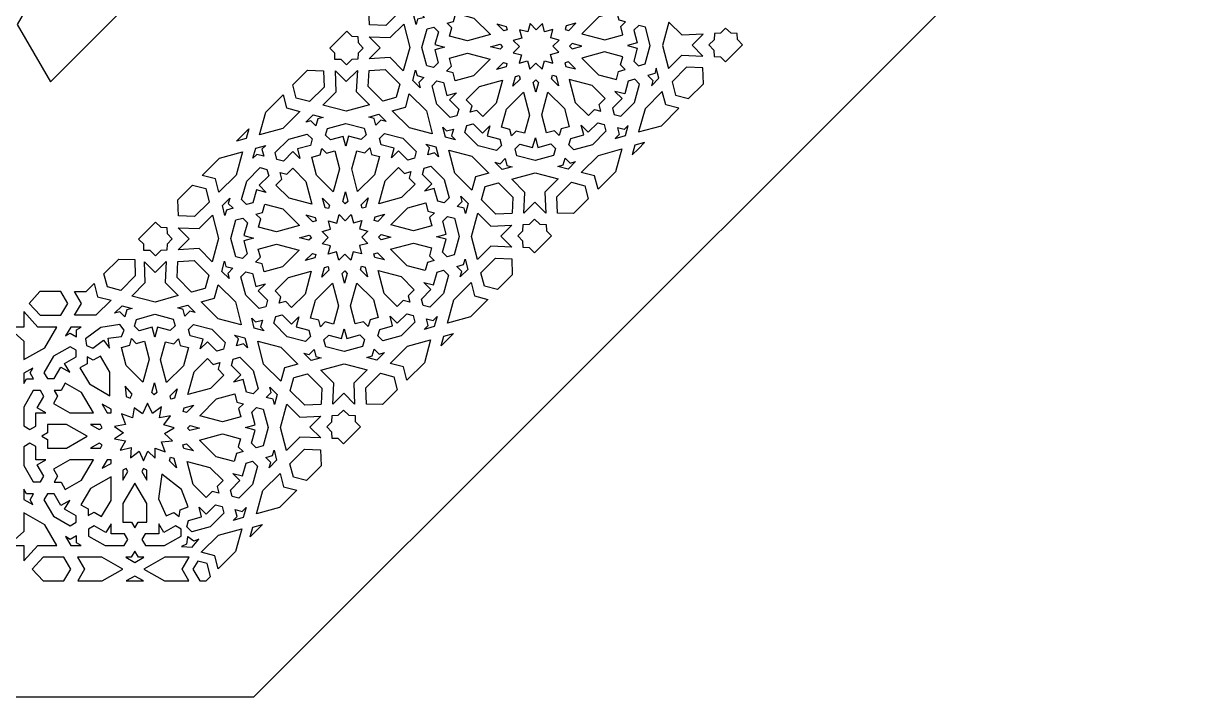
# Model space of a CAD drawing. Extents: x -912 to 550, y -550 to 550.
# Drawn here: x 148.1 to 550, y -550 to -317.3 of the extents above; entities that cross this region are included whole.
import ezdxf

# ---------------------------------------------------------------- set-up
doc = ezdxf.new("R2010")
doc.units = 0
doc.layers.add('LAYER_1', color=18, linetype='CONTINUOUS')

msp = doc.modelspace()

# ---------------------------------------------------------------- linework, layer by layer
at = {"layer": 'LAYER_1'}
for points in [[(227.82, -550), (550, -227.82), (550, 227.82), (227.82, 550), (-227.82, 550), (-550, 227.82), (-550, -227.82), (-227.82, -550)], [(146.03, -317.64), (157.48, -337.5), (209.67, -285.3), (164.69, -285.29)], [(267.69, -317.86), (267.48, -312.34), (272.58, -307.24), (277.13, -308.43), (278.33, -313.06), (273.32, -318.07)], [(284.29, -315.88), (283.79, -317.71), (282.88, -314.24), (285.45, -311.68), (284.95, -313.51), (286.66, -315.23)], [(354.51, -318.41), (356.17, -316.75), (353.92, -316.16), (353.19, -313.35), (346.92, -315.08), (341.1, -320.9), (348.97, -322.95), (355.24, -321.22)], [(301.6, -323.35), (295.36, -321.73), (296.13, -318.9), (294.5, -317.27), (296.76, -316.64), (297.53, -313.82), (303.78, -315.45), (309.5, -321.17)], [(330.99, -330.99), (331, -330.99), (330.25, -328.11), (333.15, -327.31), (331.05, -325.21), (333.18, -323.08), (330.3, -322.33), (331.1, -319.44), (328.21, -320.24), (327.46, -317.36), (325.33, -319.49), (323.23, -317.39), (322.43, -320.28), (319.55, -319.54), (319.54, -319.54), (319.54, -319.55), (320.28, -322.43), (317.39, -323.23), (319.49, -325.33), (317.36, -327.46), (320.24, -328.21), (319.44, -331.1), (322.33, -330.3), (323.08, -333.18), (325.21, -331.05), (327.31, -333.15), (328.11, -330.25), (330.99, -331)], [(335.67, -318.18), (335.34, -319.4), (336.55, -319.72), (339, -317.26)], [(379.12, -324.82), (382.94, -321), (375.7, -321.39), (371.15, -316.85), (368.93, -324.91), (371.02, -332.93), (375.64, -328.31), (382.88, -328.58)], [(261.59, -329.8), (259.81, -331.58), (257.94, -329.83), (255.8, -329.75), (255.72, -327.61), (253.97, -325.86), (259.85, -319.98), (261.6, -321.73), (263.74, -321.81), (263.82, -323.96), (265.57, -325.82), (263.79, -327.6), (263.68, -329.69)], [(274.84, -329.14), (267.59, -329.53), (271.41, -325.71), (267.66, -321.96), (274.9, -322.23), (279.52, -317.61), (281.61, -325.63), (279.39, -333.69)], [(287.49, -331.94), (285.84, -325.6), (287.6, -319.23), (289.94, -318.58), (291.55, -320.2), (290.32, -324.66), (293.68, -325.53), (290.31, -326.46), (291.47, -330.9), (289.82, -332.55)], [(314.08, -319.92), (311.67, -317.5), (314.98, -318.37), (315.3, -319.58)], [(364.7, -324.94), (363.05, -318.6), (360.71, -317.99), (359.07, -319.63), (360.23, -324.07), (356.85, -325), (360.21, -325.88), (358.98, -330.34), (360.6, -331.96), (362.94, -331.31)], [(394.82, -322.93), (394.74, -320.78), (392.59, -320.7), (390.73, -318.95), (388.95, -320.73), (386.86, -320.85), (386.74, -322.94), (384.97, -324.72), (386.71, -326.58), (386.8, -328.73), (388.94, -328.81), (390.69, -330.56), (396.57, -324.68)], [(309.49, -325.41), (312.82, -324.49), (313.7, -325.37), (312.8, -326.27)], [(337.73, -324.27), (336.84, -325.17), (337.72, -326.05), (341.05, -325.13)], [(297.34, -337.18), (296.61, -334.37), (294.36, -333.79), (296.03, -332.12), (295.3, -329.31), (301.57, -327.59), (309.44, -329.64), (303.62, -335.45)], [(353.78, -333.89), (356.04, -333.27), (354.4, -331.63), (355.18, -328.81), (348.94, -327.19), (341.03, -329.36), (346.76, -335.09), (353, -336.71)], [(242.42, -343.14), (241.23, -338.59), (246.33, -333.49), (251.85, -333.7), (252.06, -339.33), (247.05, -344.34)], [(272.28, -344.17), (267.26, -339.15), (267.56, -333.63), (267.61, -333.63), (267.62, -333.57), (273.14, -333.27), (278.16, -338.29), (276.9, -342.86), (276.86, -342.87), (276.84, -342.91)], [(282.7, -337), (283.66, -333.52), (284.13, -335.34), (286.49, -335.96), (284.75, -337.7), (285.22, -339.53)], [(311.54, -333.28), (313.99, -330.82), (315.2, -331.14), (314.87, -332.36)], [(336.46, -330.62), (335.24, -330.96), (335.56, -332.17), (338.87, -333.03)], [(366.75, -332.82), (366.24, -334.66), (363.87, -335.31), (365.59, -337.03), (365.09, -338.86), (367.65, -336.29)], [(382.85, -332.67), (377.22, -332.46), (372.21, -337.48), (373.41, -342.11), (377.95, -343.29), (383.06, -338.19)], [(259.62, -347.62), (251.6, -345.53), (256.22, -340.91), (255.95, -333.67), (259.7, -337.42), (263.52, -333.61), (263.13, -340.85), (267.68, -345.4)], [(295.58, -349.88), (290.96, -345.26), (289.31, -338.92), (291.03, -337.19), (293.25, -337.77), (294.41, -342.22), (297.78, -341.29), (295.3, -343.77), (298.53, -347), (297.92, -349.23)], [(304.77, -347.41), (302.51, -348.03), (303.13, -345.77), (301.09, -343.72), (305.7, -339.11), (313.61, -336.93), (311.43, -344.83), (306.81, -349.45)], [(318.18, -335.67), (319.4, -335.34), (319.72, -336.55), (317.26, -339)], [(324.27, -337.73), (325.17, -336.84), (326.05, -337.72), (325.13, -341.05)], [(330.62, -336.46), (330.96, -335.24), (332.17, -335.56), (333.03, -338.87)], [(347.65, -347.65), (347.66, -347.65), (347.08, -345.39), (349.16, -343.32), (344.61, -338.77), (336.74, -336.73), (336.73, -336.73), (336.73, -336.74), (338.77, -344.61), (343.32, -349.16), (345.39, -347.08), (347.65, -347.66)], [(361.01, -338.32), (359.32, -336.62), (357.08, -337.24), (355.86, -341.7), (352.5, -340.83), (354.94, -343.27), (351.65, -346.56), (352.23, -348.78), (354.56, -349.38), (359.26, -344.69)], [(318.41, -354.51), (316.75, -356.17), (316.16, -353.92), (313.35, -353.19), (315.08, -346.92), (320.9, -341.1), (322.95, -348.97), (321.22, -355.24)], [(333.89, -353.78), (333.27, -356.04), (331.63, -354.4), (328.81, -355.18), (327.19, -348.94), (329.36, -341.03), (335.09, -346.76), (336.71, -353)], [(370.04, -345.48), (368.84, -340.85), (362.91, -346.78), (360.69, -354.84), (368.59, -352.66), (374.59, -346.66)], [(229.69, -355.86), (231.87, -347.96), (237.87, -341.96), (239.05, -346.5), (243.68, -347.71), (237.75, -353.64)], [(281.5, -353.39), (275.59, -347.48), (280.16, -346.23), (280.17, -346.18), (280.22, -346.17), (281.47, -341.61), (287.37, -347.51), (289.42, -355.38), (289.35, -355.36), (289.36, -355.43)], [(247.5, -350.96), (245.67, -351.46), (248.23, -348.9), (251.7, -349.8), (249.87, -350.3), (249.22, -352.67)], [(271.69, -350.76), (269.94, -352.51), (269.33, -350.15), (267.51, -349.67), (270.99, -348.71), (273.51, -351.24)], [(260.45, -356.32), (259.52, -359.69), (258.65, -356.34), (254.19, -357.56), (252.57, -355.95), (253.21, -353.61), (259.59, -351.85), (265.93, -353.5), (266.54, -355.83), (264.89, -357.48)], [(293.92, -356.62), (293.02, -353.15), (294.34, -354.48), (296.71, -353.82), (296.06, -356.19), (297.39, -357.52)], [(305.27, -359.58), (300.66, -354.96), (301.3, -352.62), (303.53, -352), (306.77, -355.24), (309.25, -352.75), (308.32, -356.13), (312.76, -357.28), (313.34, -359.5), (311.62, -361.23)], [(338.32, -361.01), (336.62, -359.32), (337.24, -357.08), (341.7, -355.86), (340.83, -352.5), (343.27, -354.94), (346.56, -351.65), (348.78, -352.23), (349.38, -354.56), (344.69, -359.26)], [(356.1, -356.1), (357.07, -352.61), (355.72, -353.96), (353.36, -353.35), (353.36, -353.36), (353.35, -353.36), (353.96, -355.72), (352.61, -357.07)], [(221.79, -358.04), (226.04, -353.79), (225.12, -357.12)], [(241.26, -361.61), (237.97, -364.89), (235.75, -364.31), (235.14, -361.98), (239.83, -357.29), (246.21, -355.54), (247.9, -357.23), (247.29, -359.46), (242.83, -360.69), (243.7, -364.05)], [(280.99, -364.54), (277.76, -361.31), (275.28, -363.8), (276.2, -360.42), (271.76, -359.27), (271.18, -357.04), (272.91, -355.32), (279.25, -356.97), (283.87, -361.59), (283.22, -363.93)], [(324.94, -364.7), (318.6, -363.05), (317.99, -360.71), (319.63, -359.07), (324.07, -360.23), (325, -356.85), (325.88, -360.21), (330.34, -358.98), (331.96, -360.6), (331.31, -362.94)], [(228.82, -362.57), (227.47, -363.92), (228.43, -360.44), (231.92, -359.47), (230.57, -360.82), (231.18, -363.18)], [(249.44, -369.79), (247.81, -363.55), (250.63, -362.77), (251.26, -360.51), (252.89, -362.15), (255.71, -361.37), (257.34, -367.61), (255.16, -375.52)], [(261.58, -367.58), (263.3, -361.31), (266.11, -362.04), (267.78, -360.37), (268.36, -362.62), (271.17, -363.36), (269.44, -369.63), (263.62, -375.45)], [(290.18, -362.07), (287.81, -362.72), (288.47, -360.35), (287.14, -359.03), (290.61, -359.93), (291.51, -363.4)], [(297.15, -369.04), (295.1, -361.17), (295.18, -361.19), (295.16, -361.11), (303.03, -363.16), (308.93, -369.06), (304.37, -370.32), (304.36, -370.37), (304.31, -370.38), (303.05, -374.94)], [(345.48, -370.04), (340.85, -368.84), (346.78, -362.91), (354.84, -360.69), (352.66, -368.59), (346.66, -374.59)], [(360.62, -360.62), (362.76, -358.49), (359.42, -359.42), (358.49, -362.76)], [(214.5, -371.05), (209.96, -369.87), (215.95, -363.87), (223.86, -361.7), (221.64, -369.75), (215.71, -375.68)], [(313.54, -367.84), (311.01, -365.31), (312.84, -365.79), (314.58, -364.04), (315.2, -366.4), (317.02, -366.88)], [(332.82, -366.75), (334.66, -366.24), (335.31, -363.87), (337.03, -365.59), (338.86, -365.09), (336.29, -367.65)], [(228.69, -374.83), (227.46, -379.29), (225.23, -379.91), (223.53, -378.21), (225.29, -371.84), (229.98, -367.15), (232.31, -367.75), (232.89, -369.98), (229.6, -373.26), (232.05, -375.7)], [(239.93, -377.76), (235.39, -373.21), (237.47, -371.14), (236.88, -368.89), (239.13, -369.47), (241.21, -367.39), (245.75, -371.94), (247.8, -379.81)], [(270.92, -379.62), (273.09, -371.72), (277.71, -367.1), (279.76, -369.14), (282.02, -368.52), (281.4, -370.78), (283.44, -372.82), (278.82, -377.44)], [(291.27, -378.77), (290.11, -374.33), (286.74, -375.26), (289.23, -372.78), (285.99, -369.54), (286.61, -367.31), (288.95, -366.67), (293.56, -371.29), (295.22, -377.63), (293.49, -379.35)], [(324.82, -379.12), (321, -382.94), (321.39, -375.7), (316.85, -371.15), (324.91, -368.93), (332.93, -371.02), (328.31, -375.64), (328.58, -382.88)], [(201.7, -383.86), (201.49, -378.34), (206.59, -373.24), (211.13, -374.42), (212.34, -379.05), (207.32, -384.07)], [(311.38, -383.27), (306.37, -378.26), (307.62, -373.69), (307.67, -373.68), (307.68, -373.63), (312.24, -372.38), (317.26, -377.4), (316.97, -382.92), (316.91, -382.92), (316.91, -382.98)], [(332.67, -382.85), (332.46, -377.22), (337.48, -372.21), (342.11, -373.41), (343.29, -377.95), (338.19, -383.06)], [(218.3, -381.87), (217.79, -383.71), (216.89, -380.24), (219.46, -377.67), (218.95, -379.5), (220.67, -381.22)], [(252.36, -380.99), (251.49, -377.68), (253.91, -380.09), (253.57, -381.31)], [(258.48, -378.83), (259.4, -375.5), (260.26, -378.82), (259.36, -379.71)], [(265.13, -381.22), (264.81, -380), (267.26, -377.55), (266.35, -380.88)], [(300.39, -381.21), (298.03, -380.59), (299.78, -378.85), (299.3, -377.02), (301.83, -379.55), (300.87, -383.03)], [(235.61, -389.35), (229.36, -387.72), (230.14, -384.9), (228.5, -383.26), (230.76, -382.64), (231.54, -379.82), (237.79, -381.44), (243.51, -387.17)], [(282.96, -388.96), (275.09, -386.91), (280.91, -381.09), (287.18, -379.37), (287.91, -382.17), (290.16, -382.76), (288.5, -384.43), (289.23, -387.23)], [(208.85, -395.14), (201.6, -395.53), (205.42, -391.71), (201.66, -387.95), (208.9, -388.22), (213.52, -383.6), (215.61, -391.63), (213.39, -399.68)], [(221.5, -397.93), (219.85, -391.59), (221.6, -385.22), (223.94, -384.57), (225.56, -386.19), (224.33, -390.65), (227.69, -391.53), (224.32, -392.46), (225.47, -396.9), (223.83, -398.54)], [(248.09, -385.91), (245.67, -383.5), (248.99, -384.36), (249.3, -385.58)], [(262.11, -396.25), (261.32, -399.14), (259.22, -397.05), (257.09, -399.18), (256.34, -396.3), (253.45, -397.09), (254.24, -394.2), (251.36, -393.45), (253.49, -391.32), (251.4, -389.22), (254.29, -388.43), (253.54, -385.55), (256.42, -386.3), (257.22, -383.4), (259.31, -385.5), (261.44, -383.37), (262.19, -386.25), (265.09, -385.45), (264.29, -388.34), (267.17, -389.09), (265.04, -391.22), (267.14, -393.32), (264.24, -394.12), (264.99, -397)], [(269.32, -385.41), (269.66, -384.19), (272.99, -383.28), (270.54, -385.73)], [(294.59, -397.97), (292.97, -396.35), (294.2, -391.89), (290.84, -391.02), (294.22, -390.09), (293.06, -385.64), (294.7, -384), (297.03, -384.61), (298.69, -390.95), (296.93, -397.32)], [(309.63, -394.32), (305.01, -398.94), (302.92, -390.92), (305.14, -382.86), (309.68, -387.4), (316.93, -387.02), (313.11, -390.83), (316.87, -394.59)], [(322.93, -394.82), (320.78, -394.74), (320.7, -392.59), (318.95, -390.73), (320.73, -388.95), (320.85, -386.86), (322.94, -386.74), (324.72, -384.97), (326.58, -386.71), (328.73, -386.8), (328.81, -388.94), (330.56, -390.69), (324.68, -396.57)], [(195.59, -395.8), (193.81, -397.58), (191.95, -395.83), (189.81, -395.75), (189.72, -393.6), (187.98, -391.85), (193.85, -385.97), (195.6, -387.72), (197.75, -387.8), (197.83, -389.95), (199.58, -391.81), (197.8, -393.59), (197.69, -395.68)], [(231.35, -403.18), (230.62, -400.37), (228.37, -399.78), (230.03, -398.12), (229.3, -395.31), (235.57, -393.58), (243.44, -395.63), (237.62, -401.45)], [(243.5, -391.4), (246.83, -390.48), (247.71, -391.37), (246.81, -392.26)], [(271.71, -392.06), (270.83, -391.18), (271.72, -390.28), (275.04, -391.14)], [(280.75, -401.1), (275.02, -395.37), (282.92, -393.2), (289.17, -394.82), (288.39, -397.64), (290.03, -399.28), (287.77, -399.9), (286.99, -402.73)], [(245.54, -399.27), (248, -396.82), (249.21, -397.13), (248.87, -398.35)], [(269.55, -398.18), (269.23, -396.97), (270.45, -396.63), (272.86, -399.05)], [(177.17, -408.38), (175.99, -403.84), (181.09, -398.73), (186.61, -398.94), (186.82, -404.57), (181.81, -409.58)], [(193.63, -413.61), (185.61, -411.52), (190.22, -406.9), (189.95, -399.66), (193.71, -403.42), (197.53, -399.6), (197.14, -406.85), (201.68, -411.39)], [(206.29, -410.16), (201.27, -405.15), (201.57, -399.62), (201.62, -399.62), (201.62, -399.56), (207.15, -399.27), (212.17, -404.29), (210.91, -408.85), (210.86, -408.86), (210.85, -408.91)], [(216.71, -403), (217.67, -399.51), (218.14, -401.34), (220.5, -401.95), (218.76, -403.7), (219.23, -405.52)], [(252.19, -401.66), (253.41, -401.33), (253.72, -402.54), (251.27, -404.99)], [(264.63, -402.45), (264.96, -401.24), (266.18, -401.55), (267.04, -404.87)], [(299.58, -403.04), (297.86, -401.32), (300.23, -400.67), (300.74, -398.84), (301.64, -402.3), (299.08, -404.87)], [(307.4, -408.12), (306.19, -403.49), (311.21, -398.47), (316.84, -398.69), (317.04, -404.2), (311.94, -409.3)], [(229.58, -415.87), (224.97, -411.26), (223.32, -404.91), (225.04, -403.19), (227.26, -403.77), (228.42, -408.21), (231.79, -407.28), (229.31, -409.76), (232.54, -413), (231.93, -415.23)], [(238.78, -413.4), (236.51, -414.02), (237.14, -411.76), (235.09, -409.72), (239.71, -405.1), (247.61, -402.92), (245.44, -410.83), (240.82, -415.44)], [(258.28, -403.73), (259.17, -402.83), (260.06, -403.71), (259.14, -407.04)], [(279.4, -413.07), (277.32, -415.15), (272.78, -410.6), (270.73, -402.74), (278.6, -404.78), (283.14, -409.33), (281.07, -411.41), (281.65, -413.66)], [(286.22, -414.79), (285.64, -412.57), (288.93, -409.28), (286.49, -406.84), (289.84, -407.71), (291.07, -403.25), (293.3, -402.64), (295, -404.33), (293.25, -410.7), (288.55, -415.4)], [(171.03, -408.8), (172.62, -407.2), (173.81, -411.75), (178.44, -412.95), (173.21, -418.18), (165.83, -418.18), (168.25, -414.05), (165.87, -410), (168.13, -410), (169.83, -410)], [(215.5, -419.38), (209.6, -413.48), (214.16, -412.22), (214.18, -412.18), (214.22, -412.16), (215.48, -407.6), (221.38, -413.5), (223.43, -421.37), (223.35, -421.35), (223.37, -421.43)], [(252.42, -420.5), (250.76, -422.17), (250.17, -419.92), (247.36, -419.19), (249.09, -412.91), (254.91, -407.09), (256.96, -414.96), (255.23, -421.24)], [(267.9, -419.77), (267.28, -422.03), (265.64, -420.4), (262.82, -421.17), (261.19, -414.93), (263.37, -407.03), (269.09, -412.75), (270.72, -419)], [(294.68, -420.85), (296.89, -412.79), (302.83, -406.86), (304.03, -411.49), (308.58, -412.67), (302.58, -418.67)], [(163.49, -414.05), (161.11, -410), (153.9, -410), (150.14, -414.05), (153.97, -418.18), (161.06, -418.18)], [(155.55, -429.38), (159.75, -422.23), (153.21, -422.23), (148.29, -416.92), (148.29, -422.23), (142.89, -422.23), (148.29, -427.08), (148.29, -433.51)], [(181.51, -416.95), (179.67, -417.45), (182.24, -414.89), (185.71, -415.79), (183.88, -416.3), (183.22, -418.67)], [(194.46, -422.31), (193.53, -425.69), (192.65, -422.33), (188.19, -423.56), (186.58, -421.94), (187.22, -419.6), (193.59, -417.84), (199.94, -419.5), (200.54, -421.83), (198.9, -423.47)], [(205.7, -416.75), (203.95, -418.5), (203.34, -416.14), (201.51, -415.66), (205, -414.7), (207.52, -417.23)], [(272.33, -427.01), (270.63, -425.31), (271.25, -423.08), (275.71, -421.85), (274.83, -418.49), (277.28, -420.93), (280.56, -417.65), (282.78, -418.23), (283.39, -420.56), (278.7, -425.25)], [(177.93, -429.57), (177.95, -429.6), (177.5, -426.14), (182.04, -425.46), (182.92, -423.3), (181.46, -421.39), (174.97, -422.41), (169.66, -426.28), (169.97, -428.66), (172.12, -429.57), (175.81, -426.83), (177.95, -429.6)], [(215, -430.54), (211.77, -427.31), (209.28, -429.79), (210.21, -426.42), (205.77, -425.26), (205.19, -423.04), (206.91, -421.31), (213.26, -422.97), (217.87, -427.58), (217.23, -429.92)], [(227.93, -422.61), (227.02, -419.14), (228.35, -420.47), (230.72, -419.82), (230.07, -422.19), (231.39, -423.52)], [(239.28, -425.57), (234.66, -420.95), (235.31, -418.61), (237.54, -418), (240.77, -421.23), (243.26, -418.75), (242.33, -422.12), (246.77, -423.28), (247.35, -425.5), (245.62, -427.22)], [(286.62, -423.07), (287.97, -421.72), (287.35, -419.36), (289.71, -419.97), (291.06, -418.62), (290.1, -422.11)], [(166.48, -423.17), (168.14, -422.23), (164.51, -422.23), (162.69, -425.32), (164.35, -424.39), (166.48, -425.6)], [(224.19, -428.07), (221.82, -428.72), (222.47, -426.35), (221.14, -425.02), (224.61, -425.92), (225.52, -429.39)], [(258.95, -430.69), (252.6, -429.04), (252, -426.71), (253.64, -425.06), (258.08, -426.22), (259.01, -422.85), (259.88, -426.21), (264.35, -424.98), (265.96, -426.59), (265.32, -428.94)], [(293.42, -425.42), (296.75, -424.5), (292.5, -428.75)], [(161.12, -436.12), (164.16, -437.85), (162.4, -434.86), (166.43, -432.57), (166.43, -430.29), (164.32, -429.09), (158.57, -432.35), (155.25, -438.01), (156.47, -440.08), (158.8, -440.08)], [(183.7, -435.53), (182.07, -429.29), (184.89, -428.51), (185.51, -426.25), (187.15, -427.89), (189.97, -427.11), (191.6, -433.36), (189.42, -441.26)], [(195.58, -433.57), (197.31, -427.3), (200.12, -428.03), (201.78, -426.37), (202.37, -428.62), (205.18, -429.35), (203.45, -435.62), (197.63, -441.44)], [(231.16, -435.03), (229.11, -427.17), (229.19, -427.18), (229.17, -427.11), (237.04, -429.16), (242.94, -435.06), (238.38, -436.31), (238.36, -436.36), (238.32, -436.37), (237.06, -440.94)], [(266.83, -432.74), (268.66, -432.24), (269.32, -429.87), (271.03, -431.59), (272.87, -431.08), (270.3, -433.65)], [(279.48, -436.04), (274.85, -434.83), (280.79, -428.9), (288.84, -426.68), (286.67, -434.58), (280.67, -440.58)], [(178.08, -437.86), (174.81, -432.29), (172.27, -433.74), (170.23, -432.58), (170.23, -434.9), (167.68, -436.34), (170.95, -441.91), (178.08, -445.96)], [(204.92, -445.61), (207.1, -437.71), (211.72, -433.09), (213.76, -435.13), (216.02, -434.51), (215.4, -436.77), (217.45, -438.82), (212.83, -443.44)], [(225.28, -444.77), (224.12, -440.33), (220.75, -441.26), (223.23, -438.77), (220, -435.54), (220.61, -433.31), (222.95, -432.66), (227.57, -437.28), (229.22, -443.62), (227.5, -445.35)], [(247.54, -433.83), (245.02, -431.31), (246.84, -431.78), (248.59, -430.04), (249.2, -432.4), (251.03, -432.87)], [(149.24, -440.14), (151.71, -440.14), (150.47, -438.04), (151.43, -436.41), (148.29, -438.2), (148.29, -441.77)], [(258.83, -445.12), (255.01, -448.94), (255.4, -441.69), (250.86, -437.14), (258.91, -434.92), (266.93, -437.01), (262.31, -441.63), (262.59, -448.87)], [(168.28, -444.88), (162.63, -441.67), (161.16, -444.17), (158.81, -444.17), (159.98, -446.18), (158.51, -448.68), (164.17, -451.89), (172.4, -451.89)], [(192.48, -444.82), (193.4, -441.49), (194.27, -444.81), (193.37, -445.71)], [(245.39, -449.27), (240.37, -444.25), (241.63, -439.69), (241.67, -439.67), (241.69, -439.63), (246.25, -438.37), (251.27, -443.39), (250.97, -448.91), (250.92, -448.92), (250.91, -448.97)], [(266.68, -448.84), (266.47, -443.22), (271.49, -438.2), (276.12, -439.41), (277.3, -443.95), (272.2, -449.05)], [(152.41, -456.46), (152.41, -451.89), (155.92, -451.89), (152.88, -450.16), (155.2, -446.2), (154.04, -444.22), (151.6, -444.22), (148.29, -449.88), (148.29, -456.41), (150.4, -457.61)], [(185.06, -446.77), (185.7, -445.42), (183.34, -442.62), (183.65, -446.27)], [(199.13, -447.21), (198.82, -446), (201.27, -443.54), (200.35, -446.87)], [(216.96, -454.96), (209.1, -452.91), (214.92, -447.09), (221.19, -445.36), (221.92, -448.17), (224.17, -448.75), (222.51, -450.42), (223.24, -453.23)], [(234.4, -447.2), (232.04, -446.59), (233.78, -444.84), (233.31, -443.02), (235.83, -445.54), (234.87, -449.02)], [(178.43, -450.65), (175.43, -448.94), (177.16, -451.89), (178.43, -451.89)], [(193.69, -467.61), (193.68, -464.07), (197.14, -465.35), (195.85, -461.89), (199.63, -461.51), (196.93, -459.04), (200.28, -457.06), (196.7, -456.09), (198.94, -452.91), (195.19, -453.61), (195.9, -449.86), (192.72, -452.11), (191.04, -448.58), (189.29, -452.21), (186.45, -450.14), (185.91, -453.61), (182.11, -452.28), (183.42, -455.96), (179.58, -456.62), (182.73, -458.78), (179.58, -460.93), (183.42, -461.59), (181.58, -464.81), (185.34, -463.84), (185.17, -467.49), (188.12, -465.1), (189.66, -468.45), (191.2, -465.1)], [(203.33, -451.4), (203.67, -450.19), (207, -449.27), (204.54, -451.72)], [(228.6, -463.96), (226.98, -462.35), (228.21, -457.88), (224.85, -457.01), (228.22, -456.08), (227.07, -451.64), (228.71, -449.99), (231.04, -450.6), (232.69, -456.95), (230.94, -463.32)], [(243.63, -460.31), (239.02, -464.93), (236.93, -456.91), (239.15, -448.85), (243.69, -453.4), (250.94, -453.01), (247.12, -456.83), (250.88, -460.58)], [(256.94, -460.81), (254.79, -460.73), (254.71, -458.59), (252.96, -456.72), (254.74, -454.95), (254.85, -452.85), (256.95, -452.74), (258.73, -450.96), (260.59, -452.71), (262.73, -452.79), (262.81, -454.93), (264.56, -456.68), (258.69, -462.56)], [(170.19, -460), (163.07, -455.95), (156.53, -455.95), (156.53, -458.84), (154.5, -460), (156.53, -461.16), (156.53, -464.05), (163.07, -464.05)], [(175.42, -457.03), (174.78, -455.95), (171.31, -455.95), (174.32, -457.66)], [(205.71, -458.05), (204.83, -457.17), (205.73, -456.27), (209.05, -457.14)], [(214.75, -467.09), (209.03, -461.37), (216.93, -459.19), (223.18, -460.82), (222.4, -463.64), (224.04, -465.28), (221.78, -465.9), (221, -468.72)], [(155.2, -473.79), (152.88, -469.84), (155.92, -468.11), (152.41, -468.11), (152.41, -463.53), (150.4, -462.39), (148.29, -463.59), (148.29, -470.12), (151.6, -475.77), (154.04, -475.77)], [(175.42, -462.97), (174.32, -462.34), (171.31, -464.05), (174.78, -464.05)], [(203.55, -464.18), (203.24, -462.96), (204.46, -462.63), (206.87, -465.04)], [(233.59, -469.03), (231.87, -467.31), (234.24, -466.66), (234.74, -464.83), (235.65, -468.3), (233.08, -470.86)], [(241.41, -474.12), (240.2, -469.48), (245.22, -464.47), (250.84, -464.68), (251.05, -470.2), (245.95, -475.3)], [(168.28, -475.12), (172.4, -468.11), (164.17, -468.11), (158.51, -471.32), (159.98, -473.82), (158.81, -475.83), (161.16, -475.83), (162.63, -478.33)], [(178.43, -469.36), (178.43, -468.11), (177.16, -468.11), (175.43, -471.06)], [(198.63, -468.45), (198.97, -467.23), (200.18, -467.54), (201.05, -470.86)], [(213.41, -479.07), (211.33, -481.14), (206.79, -476.6), (204.74, -468.73), (212.61, -470.78), (217.15, -475.32), (215.07, -477.4), (215.66, -479.65)], [(220.23, -480.78), (219.65, -478.56), (222.94, -475.27), (220.49, -472.83), (223.85, -473.71), (225.08, -469.24), (227.31, -468.63), (229.01, -470.33), (227.25, -476.7), (222.56, -481.39)], [(178.43, -482.14), (178.43, -474.04), (171.3, -478.09), (168.04, -483.66), (170.58, -485.1), (170.58, -487.42), (172.62, -486.26), (175.16, -487.7)], [(184.29, -472.16), (183.65, -471.07), (182.55, -471.7), (182.55, -475.11)], [(190.79, -471.7), (189.69, -471.07), (189.05, -472.16), (190.79, -475.11)], [(201.99, -487.66), (202.32, -485.4), (205.06, -484.32), (202.73, -478.34), (195.96, -473.09), (194.88, -481.59), (197.47, -487.46), (200.17, -486.29)], [(228.68, -486.84), (230.9, -478.78), (236.83, -472.85), (238.04, -477.48), (242.58, -478.67), (236.58, -484.66)], [(187.85, -489.65), (190.79, -489.65), (190.79, -483.23), (186.67, -476.21), (182.55, -483.23), (182.55, -489.65), (185.49, -489.65), (186.67, -491.66)], [(150.47, -481.96), (151.71, -479.86), (149.24, -479.86), (148.29, -478.23), (148.29, -481.8), (151.43, -483.59)], [(166.43, -489.71), (166.43, -487.43), (162.4, -485.14), (164.16, -482.15), (161.12, -483.88), (158.8, -479.92), (156.47, -479.92), (155.25, -481.99), (158.57, -487.65), (164.32, -490.91)], [(206.33, -493), (204.64, -491.3), (205.25, -489.07), (209.71, -487.84), (208.84, -484.48), (211.28, -486.93), (214.57, -483.64), (216.79, -484.22), (217.4, -486.55), (212.7, -491.24)], [(220.62, -489.06), (221.97, -487.71), (221.36, -485.35), (223.72, -485.96), (225.07, -484.62), (224.11, -488.1)], [(153.21, -497.77), (159.75, -497.77), (155.55, -490.62), (148.29, -486.49), (148.29, -492.92), (142.89, -497.77), (148.29, -497.77), (148.29, -503.08)], [(184.24, -495.69), (183.08, -493.71), (178.43, -493.71), (178.43, -490.25), (176.67, -493.25), (172.65, -490.96), (170.64, -492.1), (170.64, -494.5), (176.38, -497.77), (183.02, -497.77)], [(202.7, -494.5), (202.7, -492.1), (200.69, -490.96), (196.67, -493.25), (194.91, -490.25), (194.91, -493.71), (190.26, -493.71), (189.1, -495.69), (190.32, -497.77), (196.96, -497.77)], [(214.24, -501.28), (209.61, -500.07), (215.54, -494.14), (223.6, -491.92), (221.42, -499.82), (215.43, -505.82)], [(227.42, -491.41), (230.75, -490.5), (226.5, -494.74)], [(166.48, -496.83), (166.48, -494.4), (164.35, -495.61), (162.69, -494.67), (164.51, -497.77), (168.14, -497.77)], [(206.42, -498.35), (208.79, -495.58), (207, -496.24), (204.99, -494.73), (204.95, -494.79), (204.87, -494.78), (204.53, -497.27), (202.79, -498.07)], [(164.55, -505.95), (162.13, -501.82), (155.03, -501.82), (151.21, -505.95), (154.96, -510), (162.17, -510)], [(182.55, -505.95), (175.28, -501.82), (166.89, -501.82), (169.31, -505.95), (166.94, -510), (175.42, -510)], [(189.81, -501.82), (187.91, -501.82), (186.67, -499.72), (185.44, -501.82), (183.53, -501.82), (186.67, -503.61)], [(202.97, -505.95), (205.39, -501.82), (197, -501.82), (189.73, -505.95), (196.86, -510), (205.34, -510)], [(211.25, -510), (212.79, -508.46), (211.61, -503.92), (208.39, -503.1), (206.69, -505.95), (209.07, -510)], [(186.67, -508.29), (183.67, -510), (189.68, -510)]]:
    msp.add_lwpolyline(points, close=True, dxfattribs=at)

doc.saveas('drawing.dxf')
